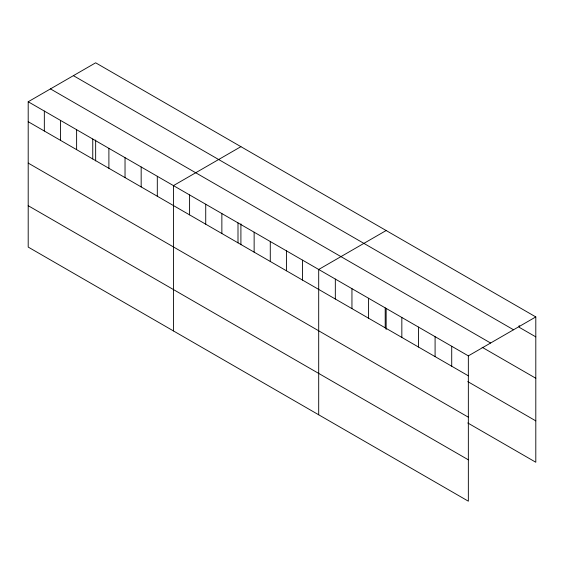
<?xml version="1.0" encoding="UTF-8"?>
<svg xmlns="http://www.w3.org/2000/svg" width="564" height="564" viewBox="0 0 564 564"><rect width="100%" height="100%" fill="white"/><g stroke="black" fill="none" stroke-linecap="round" stroke-linejoin="round"><path stroke-width="0.85" d="M28.2 101.753L468.346 355.87L468.346 501.192L28.2 247.074L28.2 101.753L95.654 62.808L535.8 316.926L535.8 462.247L467.775 422.972M240.906 146.668L173.451 185.612L173.451 330.934M386.15 230.528L318.695 269.472L318.695 414.787M468.346 355.87L535.8 316.926M535.8 336.877L519.169 327.275L519.169 325.541M73.398 75.661L513.543 329.778M50.457 88.9L490.602 343.018M482.135 347.269L535.8 378.247M28.2 121.704L468.346 375.821M467.775 381.602L535.8 420.871M28.2 163.081L468.346 417.191M28.2 205.705L468.346 459.815M451.715 346.268L451.715 366.219M435.091 336.673L435.091 356.624M418.46 327.071L418.46 347.022M401.836 317.469L401.836 337.42M386.15 308.564L386.15 329.461M385.205 307.873L385.205 327.825M368.581 298.271L368.581 318.223M351.95 288.669L351.95 308.621M335.326 279.074L335.326 299.019M302.558 260.152L302.558 280.104M286.42 250.839L286.42 270.791M270.283 241.519L270.283 261.47M254.138 232.199L254.138 252.15M240.906 223.873L240.906 244.762M238.001 222.886L238.001 242.837M221.863 213.566L221.863 233.517M205.726 204.246L205.726 224.197M189.589 194.932L189.589 214.884M157.307 176.299L157.307 196.244M141.169 166.979L141.169 186.931M125.032 157.659L125.032 177.611M108.894 148.346L108.894 168.291M95.654 140.013L95.654 160.909M92.757 139.026L92.757 158.977M76.619 129.706L76.619 149.657M60.475 120.393L60.475 140.344M44.337 111.073L44.337 131.024"/></g></svg>
